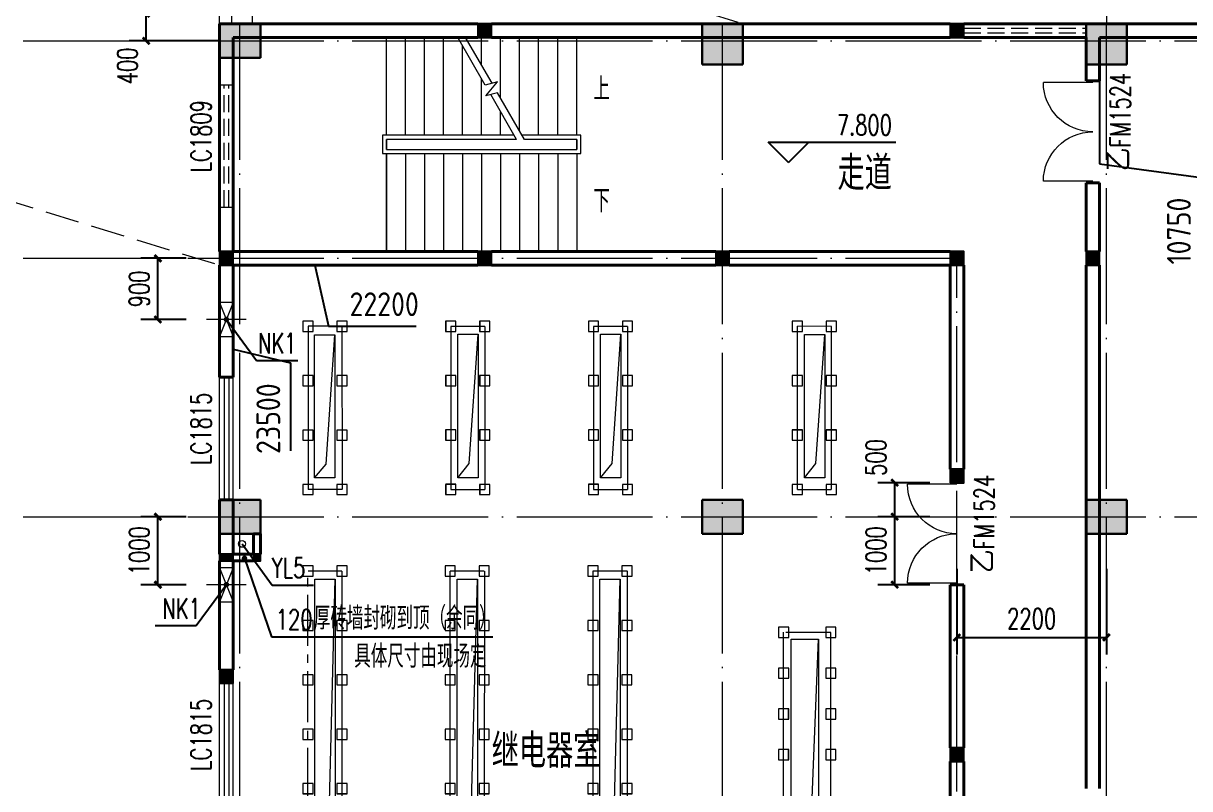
# Model space of a CAD drawing. Extents: x 238398 to 585159, y -66832 to 191741.
# Drawn here: x 503826 to 520989, y 57596 to 68852 of the extents above; entities that cross this region are included whole.
import ezdxf

# ---------------------------------------------------------------- set-up
doc = ezdxf.new("R2010")
doc.units = 0
doc.header["$LTSCALE"] = 1000
doc.header["$MEASUREMENT"] = 0
for name, pattern in [('CENTER2', [1.125, 0.75, -0.125, 0.125, -0.125]), ('DASH', [0.35, 0.25, -0.1]), ('DOTE', [2.42, 2, -0.2, 0.02, -0.2])]:
    doc.linetypes.add(name, pattern=pattern)
for name, color, linetype, lineweight in [('COLUMN', 9, 'Continuous', 30), ('DOTE', 18, 'DOTE', 13), ('PUB_HATCH', 252, 'Continuous', 5), ('PUB_TEXT', 7, 'Continuous', 20), ('STAIR', 2, 'Continuous', 18), ('WALL', 4, 'Continuous', 40), ('WINDOW', 2, 'Continuous', 18), ('屋面', 2, 'Continuous', 20), ('建筑虚线', 5, 'DASH', 15), ('暖通', 5, 'Continuous', 18), ('水', 33, 'Continuous', 18)]:
    doc.layers.add(name, color=color, linetype=linetype, lineweight=lineweight)
for name, color, linetype in [('DIM_ELEV', 3, 'Continuous'), ('DIM_LEAD', 3, 'Continuous'), ('DIM_SYMB', 3, 'Continuous'), ('GZZ', 9, 'Continuous'), ('PUB_DIM', 76, 'Continuous'), ('WINDOW_TEXT', 7, 'Continuous')]:
    doc.layers.add(name, color=color, linetype=linetype)
doc.styles.add('_TCH_DIM', font='SIMPLEX', dxfattribs={"bigfont": 'GBCBIG'})
doc.styles.add('_TCH_DIM_T3', font='SIMPLEX', dxfattribs={"width": 0.705882, "bigfont": 'GBCBIG'})
doc.styles.add('_TCH_WINDOW', font='geditxt.shx', dxfattribs={"bigfont": 'hztxt1.shx'})
doc.styles.add('HZTXT', font='geditxt.shx', dxfattribs={"width": 0.8, "bigfont": 'hztxt1.shx'})
doc.styles.get("Standard").update_dxf_attribs({"font": 'gbenor.shx', "bigfont": 'gbcbig.shx'})
doc.dimstyles.new('_TCH_ARCH&&100', dxfattribs={"dimtxt": 297.5, "dimasz": 100, "dimexe": 250, "dimexo": 300, "dimgap": 126.25, "dimtad": 1, "dimdec": 0, "dimzin": 0, "dimdsep": 46, "dimtxsty": '_TCH_DIM_T3', "dimblk": 'ARCHTICK', "dimcen": 0.09, "dimazin": 2, "dimtfac": 1, "dimtdec": 0, "dimtix": 1, "dimtmove": 2, "dimatfit": 3, "dimfxl": 1, "dimtolj": 1, "dimtzin": 0, "dimarcsym": 0})
doc.dimstyles.get("Standard").update_dxf_attribs({"dimscale": 100, "dimtxt": 3.5, "dimasz": 1, "dimexe": 2.5, "dimexo": 3, "dimgap": 1.5, "dimtad": 1, "dimdec": 0, "dimzin": 0, "dimdsep": 46, "dimtxsty": 'Standard', "dimblk": 'ARCHTICK', "dimcen": 0.09, "dimadec": 0, "dimazin": 0, "dimtfac": 1, "dimtdec": 0, "dimtix": 1, "dimtmove": 2, "dimatfit": 3, "dimfxl": 1, "dimtolj": 1, "dimtzin": 0, "dimarcsym": 0})

# ---------------------------------------------------------------- blocks, each defined once
blk = doc.blocks.new('zw3')
at = {"layer": 'PUB_HATCH'}
for points in [[(507314, 68346.1), (507314, 68846.1), (506714, 68846.1), (506714, 68346.1)], [(514414, 68246.1), (514414, 68846.1), (513814, 68846.1), (513814, 68246.1)], [(520064, 68246.1), (520064, 68846.1), (519464, 68846.1), (519464, 68246.1)], [(507314, 61346.1), (507314, 61846.1), (506714, 61846.1), (506714, 61346.1)], [(514414, 61346.1), (514414, 61846.1), (513814, 61846.1), (513814, 61346.1)], [(520064, 61346.1), (520064, 61846.1), (519464, 61846.1), (519464, 61346.1)]]:
    blk.add_hatch(color=256, dxfattribs=at).paths.add_polyline_path(points)
at = {"layer": 'COLUMN'}
for p, q in [((507314, 68846.1), (506714, 68846.1)), ((506714, 68846.1), (506714, 68346.1)), ((507314, 68346.1), (507314, 68846.1)), ((514414, 68846.1), (513814, 68846.1)), ((513814, 68846.1), (513814, 68246.1)), ((514414, 68246.1), (514414, 68846.1)), ((520064, 68846.1), (519464, 68846.1)), ((519464, 68846.1), (519464, 68246.1)), ((520064, 68246.1), (520064, 68846.1)), ((506714, 68346.1), (507314, 68346.1)), ((513814, 68246.1), (514414, 68246.1)), ((519464, 68246.1), (520064, 68246.1)), ((507314, 61846.1), (506714, 61846.1)), ((506714, 61846.1), (506714, 61346.1)), ((507314, 61346.1), (507314, 61846.1)), ((514414, 61846.1), (513814, 61846.1)), ((513814, 61846.1), (513814, 61346.1)), ((514414, 61346.1), (514414, 61846.1)), ((520064, 61846.1), (519464, 61846.1)), ((519464, 61846.1), (519464, 61346.1)), ((520064, 61346.1), (520064, 61846.1)), ((506714, 61346.1), (507314, 61346.1)), ((513814, 61346.1), (514414, 61346.1)), ((519464, 61346.1), (520064, 61346.1))]:
    blk.add_line(p, q, dxfattribs=at)
at = {"layer": 'DOTE'}
for p, q in [((503825.6, 68596.1), (532731.6, 68596.1)), ((503825.6, 61596.1), (532731.6, 61596.1))]:
    blk.add_line(p, q, dxfattribs=at)
for points in [[(507014, 42646.1), (507014, 94200.4)], [(514114, 42646.1), (514114, 94200.4)], [(519764, 42646.1), (519764, 94200.4)]]:
    blk.add_lwpolyline(points, dxfattribs=at)
blk = doc.blocks.new('AA')
at = {"color": 0}
for p, q in [((3905880, -1236350), (3905880, -1236500)), ((3906030, -1236350), (3905880, -1236350)), ((3906030, -1236500), (3906030, -1236350)), ((3905880, -1236500), (3906030, -1236500))]:
    blk.add_line(p, q, dxfattribs=at)
blk = doc.blocks.new('43SDFSADFDSA')
at = {"layer": 'PUB_HATCH'}
for p, q in [((405712, 160648), (405712, 158248)), ((405978, 158621), (406108, 160522)), ((406212, 160648), (406213, 158248)), ((407812, 160647), (407812, 158247)), ((407813, 160648), (408313, 160648)), ((408086, 158630), (408216, 160531)), ((408312, 160647), (408313, 158248)), ((409913, 160647), (409913, 158247)), ((409914, 160648), (410414, 160648)), ((410186, 158630), (410316, 160531)), ((410413, 160647), (410413, 158248)), ((412914, 158249), (412913, 160648)), ((413186, 158629), (413316, 160530)), ((413413, 160647), (413413, 158247)), ((405808, 158422), (405978, 158621)), ((407915, 158422), (408086, 158630)), ((410016, 158422), (410186, 158630)), ((413016, 158419), (413186, 158629)), ((407812, 158247), (408313, 158248)), ((409913, 158247), (410412, 158247)), ((412913, 158247), (413413, 158247)), ((406212, 157049), (406212, 151450)), ((407805, 151451), (407804, 157049)), ((408308, 157049), (408305, 151447)), ((409906, 151450), (409906, 157049)), ((410409, 157050), (410406, 151448)), ((405979, 151810), (406114, 156931)), ((408071, 151831), (408207, 156931)), ((410173, 151831), (410308, 156931)), ((412706, 156148), (412706, 152548)), ((413098, 152901), (413223, 156049)), ((413406, 152548), (413406, 156146))]:
    blk.add_line(p, q, dxfattribs=at)
at = {"layer": 'PUB_HATCH', "linetype": 'CENTER2'}
blk.add_line((405712, 151449), (405711, 157048), dxfattribs=at)
for points in [[(406212, 160648), (405712, 160648)], [(413414, 160647), (412913, 160648)], [(406212, 158248), (405713, 158248)], [(406212, 157049), (405712, 157049)], [(410406, 157048), (409905, 157049)], [(408305, 157048), (407804, 157048)], [(413407, 156146), (412742, 156146)]]:
    blk.add_lwpolyline(points, dxfattribs=at)
at = {"layer": 'PUB_HATCH'}
for points in [[(405808, 160522), (406108, 160522), (406108, 158422), (405808, 158422)], [(407915, 160531), (408216, 160531), (408215, 158422), (407915, 158422)], [(410016, 160531), (410316, 160531), (410316, 158422), (410016, 158422)], [(413016, 160530), (413316, 160530), (413316, 158419), (413016, 158419)], [(405814, 156931), (406114, 156931), (406114, 151631), (405814, 151631)], [(407907, 156931), (408207, 156931), (408207, 151631), (407907, 151631)], [(410008, 156931), (410308, 156931), (410308, 151631), (410008, 151631)], [(412823, 156049), (413223, 156049), (413223, 152649), (412824, 152649)]]:
    blk.add_lwpolyline(points, close=True, dxfattribs=at)
for p, rotation in [((1642434, 4066509), 269.9956522444137), ((1642934, 4066509), 269.9956522444137), ((1644534, 4066509), 269.9956522444137), ((1644535, 4066509), 269.9956522444137), ((1644534, 4066509), 269.9956522444137), ((1644534, 4066509), 269.9956522444137), ((1644535, 4066510), 269.9956522444137), ((1645034, 4066509), 269.9956522444137), ((1645035, 4066509), 269.9956522444137), ((1645034, 4066509), 269.9956522444137), ((1645034, 4066509), 269.9956522444137), ((1645035, 4066510), 269.9956522444137), ((1646635, 4066509), 269.9956522444137), ((1646634, 4066509), 269.9956522444137), ((1646635, 4066509), 269.9956522444137), ((1646635, 4066509), 269.9956522444137), ((1646635, 4066510), 269.9956522444137), ((1647135, 4066509), 269.9956522444137), ((1647134, 4066509), 269.9956522444137), ((1647135, 4066509), 269.9956522444137), ((1647135, 4066509), 269.9956522444137), ((1647135, 4066510), 269.9956522444137), ((1649635, 4066509), 269.9956522444137), ((1649635, 4066509), 269.9956522444137), ((1649635, 4066509), 269.9956522444137), ((1649634, 4066508), 269.9956522444137), ((1649634, 4066509), 269.9956522444137), ((1650135, 4066508), 269.9956522444137), ((1650134, 4066509), 269.9956522444137), ((1650135, 4066509), 269.9956522444137), ((1650135, 4066509), 269.9956522444137), ((1650135, 4066509), 269.9956522444137), ((1642434, 4065709), 269.9956522444137), ((1642934, 4065709), 269.9956522444137), ((1644534, 4065709), 269.9956522444137), ((1644534, 4065709), 269.9956522444137), ((1644534, 4065710), 269.9956522444137), ((1644535, 4065710), 269.9956522444137), ((1644534, 4065710), 269.9956522444137), ((1644535, 4065710), 269.9956522444137), ((1644535, 4065710), 269.9956522444137), ((1644534, 4065709), 269.9956522444137), ((1644535, 4065710), 269.9956522444137), ((1644534, 4065709), 269.9956522444137), ((1645034, 4065709), 269.9956522444137), ((1645034, 4065709), 269.9956522444137), ((1645034, 4065710), 269.9956522444137), ((1645035, 4065710), 269.9956522444137), ((1645034, 4065710), 269.9956522444137), ((1645035, 4065710), 269.9956522444137), ((1645035, 4065710), 269.9956522444137), ((1645034, 4065709), 269.9956522444137), ((1645035, 4065710), 269.9956522444137), ((1645034, 4065709), 269.9956522444137), ((1646635, 4065709), 269.9956522444137), ((1646634, 4065709), 269.9956522444137), ((1646635, 4065709), 269.9956522444137), ((1646634, 4065709), 269.9956522444137), ((1646635, 4065710), 269.9956522444137), ((1646635, 4065710), 269.9956522444137), ((1646635, 4065710), 269.9956522444137), ((1646635, 4065710), 269.9956522444137), ((1646635, 4065710), 269.9956522444137), ((1646635, 4065710), 269.9956522444137), ((1647135, 4065709), 269.9956522444137), ((1647134, 4065709), 269.9956522444137), ((1647135, 4065709), 269.9956522444137), ((1647134, 4065709), 269.9956522444137), ((1647135, 4065710), 269.9956522444137), ((1647135, 4065710), 269.9956522444137), ((1647135, 4065710), 269.9956522444137), ((1647135, 4065710), 269.9956522444137), ((1647135, 4065710), 269.9956522444137), ((1647135, 4065710), 269.9956522444137), ((1649635, 4065709), 269.9956522444137), ((1649634, 4065709), 269.9956522444137), ((1649635, 4065709), 269.9956522444137), ((1649634, 4065709), 269.9956522444137), ((1649635, 4065709), 269.9956522444137), ((1649635, 4065709), 269.9956522444137), ((1649635, 4065709), 269.9956522444137), ((1649635, 4065709), 269.9956522444137), ((1649635, 4065709), 269.9956522444137), ((1649635, 4065709), 269.9956522444137), ((1650135, 4065709), 269.9956522444137), ((1650134, 4065709), 269.9956522444137), ((1650135, 4065709), 269.9956522444137), ((1650134, 4065709), 269.9956522444137), ((1650135, 4065709), 269.9956522444137), ((1650135, 4065709), 269.9956522444137), ((1650135, 4065709), 269.9956522444137), ((1650135, 4065709), 269.9956522444137), ((1650135, 4065709), 269.9956522444137), ((1650135, 4065709), 269.9956522444137), ((1642434, 4064909), 269.9956522444137), ((1642934, 4064909), 269.9956522444137), ((1644534, 4064910), 269.9956522444137), ((1644534, 4064910), 269.9956522444137), ((1644534, 4064910), 269.9956522444137), ((1644534, 4064910), 269.9956522444137), ((1644535, 4064910), 269.9956522444137), ((1644534, 4064910), 269.9956522444137), ((1644534, 4064910), 269.9956522444137), ((1644535, 4064910), 269.9956522444137), ((1644534, 4064910), 269.9956522444137), ((1644534, 4064910), 269.9956522444137), ((1645034, 4064910), 269.9956522444137), ((1645034, 4064910), 269.9956522444137), ((1645034, 4064910), 269.9956522444137), ((1645034, 4064910), 269.9956522444137), ((1645035, 4064910), 269.9956522444137), ((1645034, 4064910), 269.9956522444137), ((1645034, 4064910), 269.9956522444137), ((1645035, 4064910), 269.9956522444137), ((1645034, 4064910), 269.9956522444137), ((1645034, 4064910), 269.9956522444137), ((1646635, 4064910), 269.9956522444137), ((1646634, 4064910), 269.9956522444137), ((1646635, 4064910), 269.9956522444137), ((1646634, 4064910), 269.9956522444137), ((1646635, 4064910), 269.9956522444137), ((1646635, 4064910), 269.9956522444137), ((1646635, 4064910), 269.9956522444137), ((1646635, 4064910), 269.9956522444137), ((1646635, 4064910), 269.9956522444137), ((1646635, 4064910), 269.9956522444137), ((1647134, 4064910), 269.9956522444137), ((1647134, 4064910), 269.9956522444137), ((1647135, 4064910), 269.9956522444137), ((1647135, 4064910), 269.9956522444137), ((1647135, 4064910), 269.9956522444137), ((1647135, 4064910), 269.9956522444137), ((1647135, 4064910), 269.9956522444137), ((1647135, 4064910), 269.9956522444137), ((1647135, 4064910), 269.9956522444137), ((1647135, 4064910), 269.9956522444137), ((1649635, 4064909), 269.9956522444137), ((1649634, 4064909), 269.9956522444137), ((1649635, 4064909), 269.9956522444137), ((1649634, 4064909), 269.9956522444137), ((1649635, 4064909), 269.9956522444137), ((1649635, 4064909), 269.9956522444137), ((1649635, 4064910), 269.9956522444137), ((1649635, 4064909), 269.9956522444137), ((1649635, 4064909), 269.9956522444137), ((1649635, 4064910), 269.9956522444137), ((1650135, 4064909), 269.9956522444137), ((1650134, 4064909), 269.9956522444137), ((1650135, 4064909), 269.9956522444137), ((1650134, 4064909), 269.9956522444137), ((1650135, 4064909), 269.9956522444137), ((1650135, 4064909), 269.9956522444137), ((1650135, 4064910), 269.9956522444137), ((1650135, 4064909), 269.9956522444137), ((1650135, 4064909), 269.9956522444137), ((1650135, 4064910), 269.9956522444137), ((1642434, 4064109), 269.9956522444137), ((1642434, 4064109), 269.9956522444137), ((1642434, 4064109), 269.9956522444137), ((1642934, 4064109), 269.9956522444137), ((1642934, 4064109), 269.9956522444137), ((1642934, 4064109), 269.9956522444137), ((1644534, 4064110), 269.9956522444137), ((1644534, 4064110), 269.9956522444137), ((1644534, 4064110), 269.9956522444137), ((1644534, 4064110), 269.9956522444137), ((1644535, 4064111), 269.9956522444137), ((1645034, 4064110), 269.9956522444137), ((1645034, 4064110), 269.9956522444137), ((1645034, 4064110), 269.9956522444137), ((1645034, 4064110), 269.9956522444137), ((1645035, 4064110), 269.9956522444137), ((1646635, 4064110), 269.9956522444137), ((1646634, 4064110), 269.9956522444137), ((1646635, 4064110), 269.9956522444137), ((1646635, 4064110), 269.9956522444137), ((1646635, 4064111), 269.9956522444137), ((1647135, 4064110), 269.9956522444137), ((1647134, 4064110), 269.9956522444137), ((1647135, 4064110), 269.9956522444137), ((1647135, 4064110), 269.9956522444137), ((1647135, 4064110), 269.9956522444137), ((1649635, 4064110), 269.9956522444137), ((1649635, 4064109), 269.9956522444137), ((1649634, 4064110), 269.9956522444137), ((1649635, 4064110), 269.9956522444137), ((1649635, 4064110), 269.9956522444137), ((1650135, 4064110), 269.9956522444137), ((1650135, 4064109), 269.9956522444137), ((1650134, 4064110), 269.9956522444137), ((1650135, 4064110), 269.9956522444137), ((1650135, 4064110), 269.9956522444137), ((1642433, 4062910), 269.9956522444137), ((1642933, 4062910), 269.9956522444137), ((1644526, 4062910), 269.9956522444137), ((1645026, 4062910), 269.9956522444137), ((1646627, 4062910), 269.9956522444137), ((1647127, 4062910), 269.9956522444137), ((1642433, 4062110), 269.9956522444137), ((1642933, 4062110), 269.9956522444137), ((1644525, 4062110), 269.9956522444137), ((1645025, 4062110), 269.9956522444137), ((1646627, 4062110), 269.9956522444137), ((1647127, 4062110), 269.9956522444137), ((1648861, 4062188), 270.0040246556212), ((1649557, 4062188), 270.0040246556212), ((1642433, 4061310), 269.9956522444137), ((1642933, 4061310), 269.9956522444137), ((1644525, 4061310), 269.9956522444137), ((1645025, 4061310), 269.9956522444137), ((1646626, 4061310), 269.9956522444137), ((1647126, 4061310), 269.9956522444137), ((1648861, 4061588), 270.0040246556212), ((1648861, 4061588), 270.0040246556212), ((1648861, 4061588), 270.0040246556212), ((1649557, 4061589), 270.0040246556212), ((1649557, 4061589), 270.0040246556212), ((1649557, 4061588), 270.0040246556212), ((1648861, 4060988), 270.0040246556212), ((1648861, 4060988), 270.0040246556212), ((1648860, 4060988), 270.0040246556212), ((1649556, 4060989), 270.0040246556212), ((1649556, 4060989), 270.0040246556212), ((1649556, 4060989), 270.0040246556212), ((1642433, 4060510), 269.9956522444137), ((1642433, 4060510), 269.9956522444137), ((1642433, 4060510), 269.9956522444137), ((1642933, 4060510), 269.9956522444137), ((1642933, 4060510), 269.9956522444137), ((1642933, 4060510), 269.9956522444137), ((1644525, 4060510), 269.9956522444137), ((1644525, 4060510), 269.9956522444137), ((1644526, 4060510), 269.9956522444137), ((1645025, 4060510), 269.9956522444137), ((1645025, 4060510), 269.9956522444137), ((1645026, 4060510), 269.9956522444137), ((1646627, 4060510), 269.9956522444137), ((1646627, 4060510), 269.9956522444137), ((1646627, 4060510), 269.9956522444137), ((1647127, 4060510), 269.9956522444137), ((1647127, 4060510), 269.9956522444137), ((1647127, 4060510), 269.9956522444137), ((1648860, 4060389), 270.0040246556212), ((1648860, 4060389), 270.0040246556212), ((1648861, 4060390), 270.0040246556212), ((1649556, 4060389), 270.0040246556212), ((1649556, 4060389), 270.0040246556212), ((1649557, 4060390), 270.0040246556212), ((1642433, 4059710), 269.9956522444137), ((1642433, 4059711), 269.9956522444137), ((1642433, 4059710), 269.9956522444137), ((1642933, 4059710), 269.9956522444137), ((1642933, 4059711), 269.9956522444137), ((1642933, 4059710), 269.9956522444137), ((1644526, 4059710), 269.9956522444137), ((1644525, 4059710), 269.9956522444137), ((1644526, 4059711), 269.9956522444137), ((1645026, 4059710), 269.9956522444137), ((1645025, 4059710), 269.9956522444137), ((1645026, 4059711), 269.9956522444137), ((1646628, 4059711), 269.9956522444137), ((1646627, 4059710), 269.9956522444137), ((1646627, 4059711), 269.9956522444137), ((1647128, 4059711), 269.9956522444137), ((1647127, 4059710), 269.9956522444137), ((1647127, 4059711), 269.9956522444137)]:
    blk.add_blockref('AA', p, dxfattribs=dict(at, rotation=rotation))
blk = doc.blocks.new('_ArchTick')
at = {"color": 0, "linetype": 'ByBlock', "const_width": 0.4}
blk.add_lwpolyline([(-0.5, -0.5), (0.5, 0.5)], dxfattribs=at)
blk = doc.blocks.new('*D631')
at = {"layer": 'Defpoints', "color": 0, "transparency": 16777216}
for p in [(444180, 61595), (444896, 61595), (444896, 60595)]:
    blk.add_point(p, dxfattribs=at)
at = {"layer": 'PUB_DIM', "color": 0, "lineweight": -2, "transparency": 16777216}
for p, q in [((444596, 61595), (443930, 61595)), ((444180, 60595), (444180, 61595)), ((444596, 60595), (443930, 60595))]:
    blk.add_line(p, q, dxfattribs=at)
at = {"layer": 'PUB_DIM', "color": 0, "lineweight": -2, "transparency": 16777216, "xscale": 100, "yscale": 100, "zscale": 100}
for p, rotation in [((444180, 61595), 90), ((444180, 60595), 270)]:
    blk.add_blockref('_ArchTick', p, dxfattribs=dict(at, rotation=rotation))
at = {"layer": 'PUB_DIM', "color": 0, "transparency": 16777216, "insert": (443905, 61095), "char_height": 297.5, "attachment_point": 5, "rotation": 90, "style": '_TCH_DIM_T3'}
blk.add_mtext('\\A1;1000', dxfattribs=at)
blk = doc.blocks.new('*D640')
at = {"layer": 'Defpoints', "color": 0, "transparency": 16777216}
for p in [(444180, 65395), (444896, 65395), (444896, 64495)]:
    blk.add_point(p, dxfattribs=at)
at = {"layer": 'PUB_DIM', "color": 0, "lineweight": -2, "transparency": 16777216}
for p, q in [((444596, 65395), (443930, 65395)), ((444180, 64495), (444180, 65395)), ((444596, 64495), (443930, 64495))]:
    blk.add_line(p, q, dxfattribs=at)
at = {"layer": 'PUB_DIM', "color": 0, "lineweight": -2, "transparency": 16777216, "xscale": 100, "yscale": 100, "zscale": 100}
for p, rotation in [((444180, 65395), 90), ((444180, 64495), 270)]:
    blk.add_blockref('_ArchTick', p, dxfattribs=dict(at, rotation=rotation))
at = {"layer": 'PUB_DIM', "color": 0, "transparency": 16777216, "insert": (443905, 64945), "char_height": 297.5, "attachment_point": 5, "rotation": 90, "style": '_TCH_DIM_T3'}
blk.add_mtext('\\A1;900', dxfattribs=at)
blk = doc.blocks.new('*D114')
at = {"layer": 'Defpoints', "color": 0, "transparency": 16777216}
for p in [(505633, 68996), (507014, 68996), (507014, 68596)]:
    blk.add_point(p, dxfattribs=at)
at = {"layer": 'PUB_DIM', "color": 0, "lineweight": -2, "transparency": 16777216}
for p, q in [((506714, 68996), (505383, 68996)), ((505633, 68596), (505633, 68996)), ((506714, 68596), (505383, 68596))]:
    blk.add_line(p, q, dxfattribs=at)
at = {"layer": 'PUB_DIM', "color": 0, "lineweight": -2, "transparency": 16777216, "xscale": 100, "yscale": 100, "zscale": 100}
for p, rotation in [((505633, 68996), 90), ((505633, 68596), 270)]:
    blk.add_blockref('_ArchTick', p, dxfattribs=dict(at, rotation=rotation))
at = {"layer": 'PUB_DIM', "color": 0, "transparency": 16777216, "insert": (505358, 68226), "char_height": 297.5, "attachment_point": 5, "rotation": 90, "style": '_TCH_DIM_T3'}
blk.add_mtext('\\A1;400', dxfattribs=at)
blk = doc.blocks.new('*D167')
at = {"layer": 'Defpoints', "color": 0, "transparency": 16777216}
for p in [(516649, 62096), (517464, 62096), (517464, 61596)]:
    blk.add_point(p, dxfattribs=at)
at = {"layer": 'PUB_DIM', "color": 0, "lineweight": -2, "transparency": 16777216}
for p, q in [((517164, 62096), (516399, 62096)), ((516649, 61596), (516649, 62096)), ((517164, 61596), (516399, 61596))]:
    blk.add_line(p, q, dxfattribs=at)
at = {"layer": 'PUB_DIM', "color": 0, "lineweight": -2, "transparency": 16777216, "xscale": 100, "yscale": 100, "zscale": 100}
for p, rotation in [((516649, 62096), 90), ((516649, 61596), 270)]:
    blk.add_blockref('_ArchTick', p, dxfattribs=dict(at, rotation=rotation))
at = {"layer": 'PUB_DIM', "color": 0, "transparency": 16777216, "insert": (516374, 62466), "char_height": 297.5, "attachment_point": 5, "rotation": 90, "style": '_TCH_DIM_T3'}
blk.add_mtext('\\A1;500', dxfattribs=at)
blk = doc.blocks.new('*D168')
at = {"layer": 'Defpoints', "color": 0, "transparency": 16777216}
for p in [(516649, 61596), (517464, 61596), (517464, 60596)]:
    blk.add_point(p, dxfattribs=at)
at = {"layer": 'PUB_DIM', "color": 0, "lineweight": -2, "transparency": 16777216}
for p, q in [((517164, 61596), (516399, 61596)), ((516649, 60596), (516649, 61596)), ((517164, 60596), (516399, 60596))]:
    blk.add_line(p, q, dxfattribs=at)
at = {"layer": 'PUB_DIM', "color": 0, "lineweight": -2, "transparency": 16777216, "xscale": 100, "yscale": 100, "zscale": 100}
for p, rotation in [((516649, 61596), 90), ((516649, 60596), 270)]:
    blk.add_blockref('_ArchTick', p, dxfattribs=dict(at, rotation=rotation))
at = {"layer": 'PUB_DIM', "color": 0, "transparency": 16777216, "insert": (516374, 61096), "char_height": 297.5, "attachment_point": 5, "rotation": 90, "style": '_TCH_DIM_T3'}
blk.add_mtext('\\A1;1000', dxfattribs=at)
blk = doc.blocks.new('*D365')
at = {"layer": 'Defpoints', "color": 0, "transparency": 16777216}
for p in [(517564, 61128), (519764, 61128), (519764, 59820)]:
    blk.add_point(p, dxfattribs=at)
at = {"layer": 'PUB_DIM', "color": 0, "lineweight": -2, "transparency": 16777216}
for p, q in [((517564, 60828), (517564, 59570)), ((519764, 60828), (519764, 59570)), ((517564, 59820), (519764, 59820))]:
    blk.add_line(p, q, dxfattribs=at)
at = {"layer": 'PUB_DIM', "color": 0, "lineweight": -2, "transparency": 16777216, "xscale": 100, "yscale": 100, "zscale": 100, "rotation": 180}
blk.add_blockref('_ArchTick', (517564, 59820), dxfattribs=at)
at = {"layer": 'PUB_DIM', "color": 0, "lineweight": -2, "transparency": 16777216, "xscale": 100, "yscale": 100, "zscale": 100}
blk.add_blockref('_ArchTick', (519764, 59820), dxfattribs=at)
at = {"layer": 'PUB_DIM', "color": 0, "transparency": 16777216, "insert": (518664, 60095), "char_height": 297.5, "attachment_point": 5, "style": '_TCH_DIM_T3'}
blk.add_mtext('\\A1;2200', dxfattribs=at)
blk = doc.blocks.new('$DorLib2D$00000004')
for p, q in [((-0.485, 0), (-0.485, 0.485)), ((0.485, 0), (0.485, 0.485))]:
    blk.add_line(p, q)
at = {"lineweight": 13}
for centre, start, end in [((-0.485, 0), 0, 90), ((0.485, 0), 90, 180)]:
    blk.add_arc(centre, 0.485, start, end, dxfattribs=at)
blk = doc.blocks.new('$TCHSYS$WIN2D')
for p, q in [((-0.5, 0.5), (0.5, 0.5)), ((0.5, 0.1667), (-0.5, 0.1667)), ((0.5, -0.1667), (-0.5, -0.1667)), ((-0.5, -0.5), (0.5, -0.5))]:
    blk.add_line(p, q)
blk = doc.blocks.new('_FZH')
blk.add_lwpolyline([(-0.5, -0.5), (0.5, -0.5), (0.5, 0.5), (-0.5, 0.5)], close=True)
at = {"layer": 'PUB_HATCH'}
blk.add_solid([(-0.5, -0.5), (0.5, -0.5), (-0.5, 0.5), (0.5, 0.5)], dxfattribs=at)
blk = doc.blocks.new('*D702')
at = {"color": 0, "lineweight": -2, "transparency": 16777216}
for p, q in [((519664, 68346), (519664, 66785)), ((519664, 66785), (521156, 66585)), ((521156, 66585), (521156, 65360))]:
    blk.add_line(p, q, dxfattribs=at)
at = {"layer": 'Defpoints', "color": 0, "transparency": 16777216}
for p in [(519664, 68646), (521156, 66385), (530414, 43096)]:
    blk.add_point(p, dxfattribs=at)
at = {"color": 0, "transparency": 16777216, "insert": (520831, 65797), "char_height": 350, "attachment_point": 5, "rotation": 90}
blk.add_mtext('\\A1;10750', dxfattribs=at)
blk = doc.blocks.new('*D703')
at = {"color": 0, "lineweight": -2, "transparency": 16777216}
for p, q in [((519964, 68646), (521125, 68646)), ((521125, 68646), (521325, 67540)), ((521325, 67540), (522616, 67540))]:
    blk.add_line(p, q, dxfattribs=at)
at = {"layer": 'Defpoints', "color": 0, "transparency": 16777216}
for p in [(519664, 68646), (521525, 67540), (530414, 43096)]:
    blk.add_point(p, dxfattribs=at)
at = {"color": 0, "transparency": 16777216, "insert": (522146, 67865), "char_height": 350, "attachment_point": 5}
blk.add_mtext('\\A1;25550', dxfattribs=at)
blk = doc.blocks.new('*D706')
at = {"color": 0, "lineweight": -2, "transparency": 16777216}
for p, q in [((506914, 64996), (506914, 64058)), ((506914, 64058), (507756, 63858)), ((507756, 63858), (507756, 62567))]:
    blk.add_line(p, q, dxfattribs=at)
at = {"layer": 'Defpoints', "color": 0, "transparency": 16777216}
for p in [(506914, 65296), (507756, 63658), (530414, 43096)]:
    blk.add_point(p, dxfattribs=at)
at = {"color": 0, "transparency": 16777216, "insert": (507431, 63038), "char_height": 350, "attachment_point": 5, "rotation": 90}
blk.add_mtext('\\A1;23500', dxfattribs=at)
blk = doc.blocks.new('*D707')
at = {"color": 0, "lineweight": -2, "transparency": 16777216}
for p, q in [((507214, 65296), (508115, 65296)), ((508115, 65296), (508315, 64396)), ((508315, 64396), (509606, 64396))]:
    blk.add_line(p, q, dxfattribs=at)
at = {"layer": 'Defpoints', "color": 0, "transparency": 16777216}
for p in [(506914, 65296), (508515, 64396), (530414, 43096)]:
    blk.add_point(p, dxfattribs=at)
at = {"color": 0, "transparency": 16777216, "insert": (509136, 64721), "char_height": 350, "attachment_point": 5}
blk.add_mtext('\\A1;22200', dxfattribs=at)
blk = doc.blocks.new('*D708')
at = {"color": 0, "lineweight": -2, "transparency": 16777216}
for p, q in [((506714, 91096), (506714, 89595)), ((506714, 89595), (508471, 89395)), ((508471, 89395), (508471, 88104))]:
    blk.add_line(p, q, dxfattribs=at)
at = {"layer": 'Defpoints', "color": 0, "transparency": 16777216}
for p in [(506714, 91396), (508471, 89195), (530414, 43096)]:
    blk.add_point(p, dxfattribs=at)
at = {"color": 0, "transparency": 16777216, "insert": (508146, 88574), "char_height": 350, "attachment_point": 5, "rotation": 90}
blk.add_mtext('\\A1;23700', dxfattribs=at)
blk = doc.blocks.new('*D709')
at = {"color": 0, "lineweight": -2, "transparency": 16777216}
for p, q in [((507014, 91396), (508056, 91396)), ((508056, 91396), (508256, 90160)), ((508256, 90160), (509569, 90160))]:
    blk.add_line(p, q, dxfattribs=at)
at = {"layer": 'Defpoints', "color": 0, "transparency": 16777216}
for p in [(506714, 91396), (508456, 90160), (530414, 43096)]:
    blk.add_point(p, dxfattribs=at)
at = {"color": 0, "transparency": 16777216, "insert": (509088, 90485), "char_height": 350, "attachment_point": 5}
blk.add_mtext('\\A1;48300', dxfattribs=at)
blk = doc.blocks.new('43ASDFASDFADS')
at = {"layer": 'DOTE'}
for points in [[(445480.6, 64495.1), (444896.1, 64495.1)], [(445480.6, 60595.1), (444896.1, 60595.1)]]:
    blk.add_lwpolyline(points, dxfattribs=at)
at = {"layer": '暖通'}
for points in [[(445088.3, 64745.1), (445088.3, 64245.1), (445288.3, 64245.1), (445288.3, 64745.1)], [(445088.3, 60845.1), (445088.3, 60345.1), (445288.3, 60345.1), (445288.3, 60845.1)]]:
    blk.add_lwpolyline(points, close=True, dxfattribs=at)
for points in [[(445088.3, 64745.1), (445288.3, 64245.1)], [(445288.3, 64745.1), (445088.3, 64245.1)], [(445088.3, 60845.1), (445288.3, 60345.1)], [(445288.3, 60845.1), (445088.3, 60345.1)]]:
    blk.add_lwpolyline(points, dxfattribs=at)
at = {"layer": 'PUB_DIM'}
for p1, p2, picture, middle in [((444896.1, 64495.1), (444896.1, 65395.1), '*D640', (443904.9, 64945.1)), ((444896.1, 60595.1), (444896.1, 61595.1), '*D631', (443904.9, 61095.1))]:
    dim = blk.add_aligned_dim(p1=p1, p2=p2, distance=716.2, dimstyle='_TCH_ARCH&&100', dxfattribs=at)
    dim.commit()
    dim.dimension.update_dxf_attribs({"geometry": picture, "text_midpoint": middle})

msp = doc.modelspace()

# ---------------------------------------------------------------- linework, layer by layer
at = {"layer": 'DIM_ELEV'}
for p, q in [((515086.1, 66804.6), (514786.1, 67104.6)), ((514786.1, 67104.6), (516667.2, 67104.6)), ((515086.1, 66804.6), (515386.1, 67104.6))]:
    msp.add_line(p, q, dxfattribs=at)
at = {"layer": 'DIM_LEAD'}
for p, q in [((506814, 64496.1), (507257.4, 63891.2)), ((507257.4, 63891.2), (507863.4, 63891.2)), ((507044, 61196.1), (507487.4, 60591.2)), ((507080.2, 60984), (507479.2, 59830.1)), ((506814, 60596.1), (506370.6, 59991.2)), ((507487.4, 60591.2), (508093.4, 60591.2)), ((506370.6, 59991.2), (505764.7, 59991.2)), ((507479.2, 59830.1), (510733.3, 59830.1))]:
    msp.add_line(p, q, dxfattribs=at)
at = {"layer": 'DIM_LEAD', "const_width": 40}
for points in [[(506802.2, 64512.3, 1), (506825.8, 64480, 1)], [(507073.7, 61003, 1), (507086.8, 60965.1, 1)], [(506825.8, 60612.3, 1), (506802.2, 60580, 1)]]:
    msp.add_lwpolyline(points, format="xyb", close=True, dxfattribs=at)
at = {"layer": 'DIM_SYMB'}
for points in [[(512109, 66246.1, 0, 0, 0), (508041.5, 66246.1, 0, 0, 0), (508041.5, 67896.1, 0, 0, 0), (510269, 67896.1, 80, 0, 0), (510569, 67896.1, 0, 0, 0)], [(512109, 67896.1, 0, 0, 0), (511149, 67896.1, 80, 0, 0), (510849, 67896.1, 0, 0, 0)]]:
    msp.add_lwpolyline(points, format="xyseb", dxfattribs=at)
at = {"layer": 'DOTE', "color": 149}
msp.add_line((503825.6, 65396.1), (517664, 65396.1), dxfattribs=at)
msp.add_lwpolyline([(517564, 50296.1), (517564, 65496.1)], dxfattribs=at)
at = {"layer": 'STAIR'}
for p, q in [((509169, 68646.1), (506914, 68646.1)), ((506914, 68646.1), (506914, 65496.1)), ((510218.3, 68646.1), (509169, 68646.1)), ((509169, 67206.1), (509169, 68646.1)), ((509169, 67206.1), (509169, 68646.1)), ((509449, 67206.1), (509449, 68646.1)), ((509729, 67206.1), (509729, 68646.1)), ((510009, 67206.1), (510009, 68646.1)), ((510624.1, 67943.3), (510218.3, 68646.1)), ((510289, 67206.1), (510289, 68523.6)), ((510514, 68646.1), (510333.7, 68646.1)), ((510724.1, 67970.1), (510333.7, 68646.1)), ((510569, 68238.6), (510569, 68646.1)), ((511969, 68646.1), (510714, 68646.1)), ((510849, 67753.7), (510849, 68646.1)), ((511129, 67268.7), (511129, 68646.1)), ((511409, 67206.1), (511409, 68646.1)), ((511689, 67206.1), (511689, 68646.1)), ((511969, 67206.1), (511969, 68646.1)), ((510569, 67206.1), (510569, 68038.6)), ((510804.5, 67991.6), (510624.1, 67943.3)), ((510631.6, 67785.6), (510804.5, 67991.6)), ((510803.9, 67831.7), (510631.6, 67785.6)), ((511084.3, 67146.1), (510703.9, 67804.9)), ((511199.8, 67146.1), (510803.9, 67831.7)), ((510849, 67206.1), (510849, 67553.7)), ((511049.7, 67206.1), (509109, 67206.1)), ((509109, 67206.1), (509109, 66936.1)), ((511084.3, 67146.1), (509169, 67146.1)), ((511084.3, 67146.1), (509169, 67146.1)), ((509169, 67146.1), (509169, 66996.1)), ((509169, 66996.1), (509169, 67146.1)), ((512029, 67206.1), (511165.1, 67206.1)), ((511969, 67146.1), (511199.8, 67146.1)), ((511969, 67146.1), (511199.8, 67146.1)), ((511969, 66996.1), (511969, 67146.1)), ((511969, 67146.1), (511969, 66996.1)), ((512029, 66936.1), (512029, 67206.1)), ((509169, 66996.1), (511969, 66996.1)), ((509169, 66996.1), (511969, 66996.1)), ((509109, 66936.1), (512029, 66936.1)), ((509169, 66936.1), (509169, 65496.1)), ((509169, 65496.1), (509169, 66936.1)), ((509449, 66936.1), (509449, 65496.1)), ((509729, 66936.1), (509729, 65496.1)), ((510009, 66936.1), (510009, 65496.1)), ((510289, 66936.1), (510289, 65496.1)), ((510569, 66936.1), (510569, 65496.1)), ((510849, 66936.1), (510849, 65496.1)), ((511129, 66936.1), (511129, 65496.1)), ((511409, 66936.1), (511409, 65496.1)), ((511689, 66936.1), (511689, 65496.1)), ((511969, 66936.1), (511969, 65496.1)), ((506914, 65496.1), (509169, 65496.1)), ((509169, 65496.1), (511969, 65496.1))]:
    msp.add_line(p, q, dxfattribs=at)
at = {"layer": 'WALL'}
for p, q in [((506714, 65496.1), (506714, 68846.1)), ((506714, 68846.1), (510514, 68846.1)), ((510714, 68846.1), (517464, 68846.1)), ((517664, 68846.1), (519564, 68846.1)), ((519564, 68846.1), (524464.3, 68846.1)), ((506914, 65496.1), (506914, 68646.1)), ((506914, 68646.1), (510514, 68646.1)), ((510714, 68646.1), (517464, 68646.1)), ((517664, 68646.1), (519464, 68646.1)), ((519464, 68646.1), (519464, 68006.1)), ((519664, 68646.1), (524464.3, 68646.1)), ((519664, 68006.1), (519664, 68646.1)), ((519464, 68006.1), (519664, 68006.1)), ((519664, 66506.1), (519464, 66506.1)), ((519464, 66506.1), (519464, 65496.1)), ((519664, 65496.1), (519664, 66506.1)), ((506914, 65496.1), (510514, 65496.1)), ((510714, 65496.1), (514014, 65496.1)), ((514214, 65496.1), (517464, 65496.1)), ((506714, 65296.1), (506714, 63646.1)), ((506914, 65296.1), (510514, 65296.1)), ((506914, 63646.1), (506914, 65296.1)), ((510714, 65296.1), (514014, 65296.1)), ((514214, 65296.1), (517464, 65296.1)), ((517464, 62296.1), (517464, 65296.1)), ((517664, 62296.1), (517664, 65296.1)), ((519464, 57596.4), (519464, 65296.1)), ((519664, 57596.4), (519664, 65296.1)), ((506714, 63646.1), (506914, 63646.1)), ((506914, 61846.1), (506714, 61846.1)), ((506714, 61846.1), (506714, 61046.1)), ((506914, 61046.1), (506914, 61846.1)), ((507214, 61346.1), (507214, 61046.1)), ((507314, 61346.1), (507214, 61346.1)), ((507314, 61346.1), (507314, 61046.1)), ((506714, 59346.1), (506714, 60946.1)), ((507214, 61046.1), (506914, 61046.1)), ((506914, 59346.1), (506914, 60946.1)), ((507214, 60946.1), (506914, 60946.1)), ((517664, 60596.1), (517464, 60596.1)), ((517464, 60596.1), (517464, 58196.1)), ((517664, 58196.1), (517664, 60596.1)), ((517464, 57996.1), (517464, 55596.1)), ((517664, 55596.1), (517664, 57996.1))]:
    msp.add_line(p, q, dxfattribs=at)
at = {"layer": 'WINDOW', "linetype": 'DASH'}
for p, q in [((517664, 68846.1, 900), (517664, 68646.1, 900)), ((519464, 68846.1, 900), (519464, 68646.1, 900)), ((517664, 68779.5, 900), (519464, 68779.5, 900)), ((517664, 68712.8, 900), (519464, 68712.8, 900)), ((506714, 67946.3, 900), (506914, 67946.3, 900)), ((506780.7, 66146.3, 900), (506780.7, 67946.3, 900)), ((506847.4, 66146.3, 900), (506847.4, 67946.3, 900)), ((506714, 66146.3, 900), (506914, 66146.3, 900))]:
    msp.add_line(p, q, dxfattribs=at)
at = {"layer": '屋面'}
msp.add_lwpolyline([(506714, 68846.1), (506714, 91396.1), (530414, 91396.1), (530414, 68846.1)], dxfattribs=at)
at = {"layer": '建筑虚线', "ltscale": 2}
for points in [[(497798.2, 73930.2), (514414, 68846.1)], [(490098.2, 70380.2), (506714, 65296.1)]]:
    msp.add_lwpolyline(points, dxfattribs=at)
at = {"layer": '水'}
for p, q in [((506894, 68846.1), (506894, 91216.1)), ((507194, 91216.1), (507194, 68846.1)), ((519764, 91216.1), (519764, 68846.1))]:
    msp.add_line(p, q, dxfattribs=at)
msp.add_circle((507044, 61196.1), 50, dxfattribs=at)

# ---------------------------------------------------------------- block references
for name, p in [('zw3', (0, 0)), ('43ASDFASDFADS', (61625.7, 1.1)), ('43SDFSADFDSA', (102302.9, -96252))]:
    msp.add_blockref(name, p)
at = {"layer": 'GZZ'}
for p, xscale, yscale, zscale in [((510614, 68746.1), 200, 200, 200), ((517564, 68746.1), 200, 200, 200), ((506814, 65396.1), 200, 200, 200), ((510614, 65396.1), 200, 200, 200), ((514114, 65396.1), 200, 200, 200), ((517564, 65396.1), 200, 200, 200), ((519564, 65396.1), 200, 200, 200), ((517564, 62196.1), 200, 200, 200), ((506814, 60996.1), 200, 100, 100), ((507264, 60996.1), 100, 100, 100), ((506814, 59246.1), 200, 200, 200), ((517564, 58096.1), 200, 200, 200)]:
    msp.add_blockref('_FZH', p, dxfattribs=dict(at, xscale=xscale, yscale=yscale, zscale=zscale))
at = {"layer": 'WINDOW', "xscale": -1500, "yscale": 1500, "zscale": -1500, "rotation": 90}
for p in [(519564, 67256.1), (517564, 61346.1)]:
    msp.add_blockref('$DorLib2D$00000004', p, dxfattribs=at)
at = {"layer": 'WINDOW'}
ref = msp.add_blockref('$TCHSYS$WIN2D', (506814, 62746.1), dxfattribs=dict(at, xscale=1800, yscale=-200, zscale=1800, rotation=90))
ref.add_attrib('A', 'LC1815', (506587.8, 62357.6), dxfattribs={"layer": 'WINDOW_TEXT', "height": 297.5, "rotation": 90, "style": '_TCH_WINDOW', "width": 0.705882})
ref = msp.add_blockref('$TCHSYS$WIN2D', (506814, 58246.1), dxfattribs=dict(at, xscale=1800, yscale=-200, zscale=1800, rotation=90))
ref.add_attrib('A', 'LC1815', (506587.8, 57857.6), dxfattribs={"layer": 'WINDOW_TEXT', "height": 297.5, "rotation": 90, "style": '_TCH_WINDOW', "width": 0.705882})

# ---------------------------------------------------------------- texts
at = {"layer": 'PUB_TEXT', "style": '_TCH_DIM'}
for s, height, p in [('上', 337.6, (512214, 67721.1)), ('下', 337.6, (512214, 66071.1)), ('厚砖墙封砌到顶（余同）', 337.589, (508101.2, 59935.1)), ('具体尺寸由现场定', 337.59, (508695.9, 59375.1))]:
    msp.add_text(s, height=height, dxfattribs=at).set_placement(p)
at = {"layer": 'PUB_TEXT'}
for s, height, style, width, p in [('7.800', 297.5, '_TCH_DIM', 0.705882, (515797.2, 67209.6)), ('走道', 500, 'HZTXT', 0.8, (515807.8, 66399.7)), ('NK1', 297.5, '_TCH_DIM', 0.705882, (507278.4, 63996.2)), ('YL5', 297.5, '_TCH_DIM', 0.705882, (507478.4, 60696.2)), ('NK1', 297.5, '_TCH_DIM', 0.705882, (505869.7, 60096.2)), ('120', 297.5, '_TCH_DIM', 0.705882, (507541.2, 59935.1)), ('继电器室', 500, 'HZTXT', 0.8, (510717.9, 57901.4))]:
    msp.add_text(s, height=height, dxfattribs=dict(at, style=style, width=width)).set_placement(p)
at = {"layer": 'WINDOW_TEXT', "style": '_TCH_WINDOW', "width": 0.705882}
for s, p in [('FM1524', (520117.9, 67025.1)), ('LC1809', (506587.8, 66661.3)), ('FM1524', (518114, 61115.1))]:
    msp.add_text(s, height=297.5, rotation=90, dxfattribs=at).set_placement(p)
at = {"layer": 'WINDOW_TEXT', "style": '_TCH_WINDOW'}
for p in [(520117.9, 66675.1), (518114, 60765.1)]:
    msp.add_text('乙', height=350, rotation=90, dxfattribs=at).set_placement(p)

# ---------------------------------------------------------------- dimensions: what is measured, and where the dimension line sits
for feature_location, offset, dtype, picture, middle in [((506714, 91396.1), (1757.2, -2201.6), 1, '*D708', (508146.2, 88574)), ((506714, 91396.1), (1742.1, -1235.8), 0, '*D709', (509087.5, 90485.3)), ((519664, 68646.1), (1491.5, -2261.4), 1, '*D702', (520830.6, 65797.1)), ((519664, 68646.1), (1861.4, -1106.5), 0, '*D703', (522145.9, 67864.6)), ((506914, 65296.1), (842.1, -1638), 1, '*D706', (507431.1, 63037.7)), ((506914, 65296.1), (1601.4, -900.2), 0, '*D707', (509135.9, 64720.9))]:
    dim = msp.add_ordinate_dim(feature_location=feature_location, offset=offset, dtype=dtype, origin=(530414, 43096.1), dimstyle='Standard')
    dim.commit()
    dim.dimension.update_dxf_attribs({"geometry": picture, "text_midpoint": middle})
at = {"layer": 'PUB_DIM'}
for base, p1, p2, picture, middle in [((505633, 68996.1), (507014, 68596.1), (507014, 68996.1), '*D114', (505358, 68226.1)), ((516649.4, 62096.1), (517464, 61596.1), (517464, 62096.1), '*D167', (516374.4, 62466.1))]:
    dim = msp.add_linear_dim(base=base, p1=p1, p2=p2, angle=90, dimstyle='_TCH_ARCH&&100', dxfattribs=at)
    dim.commit()
    dim.dimension.update_dxf_attribs({"geometry": picture, "text_midpoint": middle, "dimtype": 129})
for p1, p2, distance, picture, middle in [((517464, 60596.1), (517464, 61596.1), 814.6, '*D168', (516374.4, 61096.1)), ((517564, 61127.8), (519764, 61127.8), -1307.5, '*D365', (518664, 60095.3))]:
    dim = msp.add_aligned_dim(p1=p1, p2=p2, distance=distance, dimstyle='_TCH_ARCH&&100', dxfattribs=at)
    dim.commit()
    dim.dimension.update_dxf_attribs({"geometry": picture, "text_midpoint": middle})

doc.saveas('drawing.dxf')
